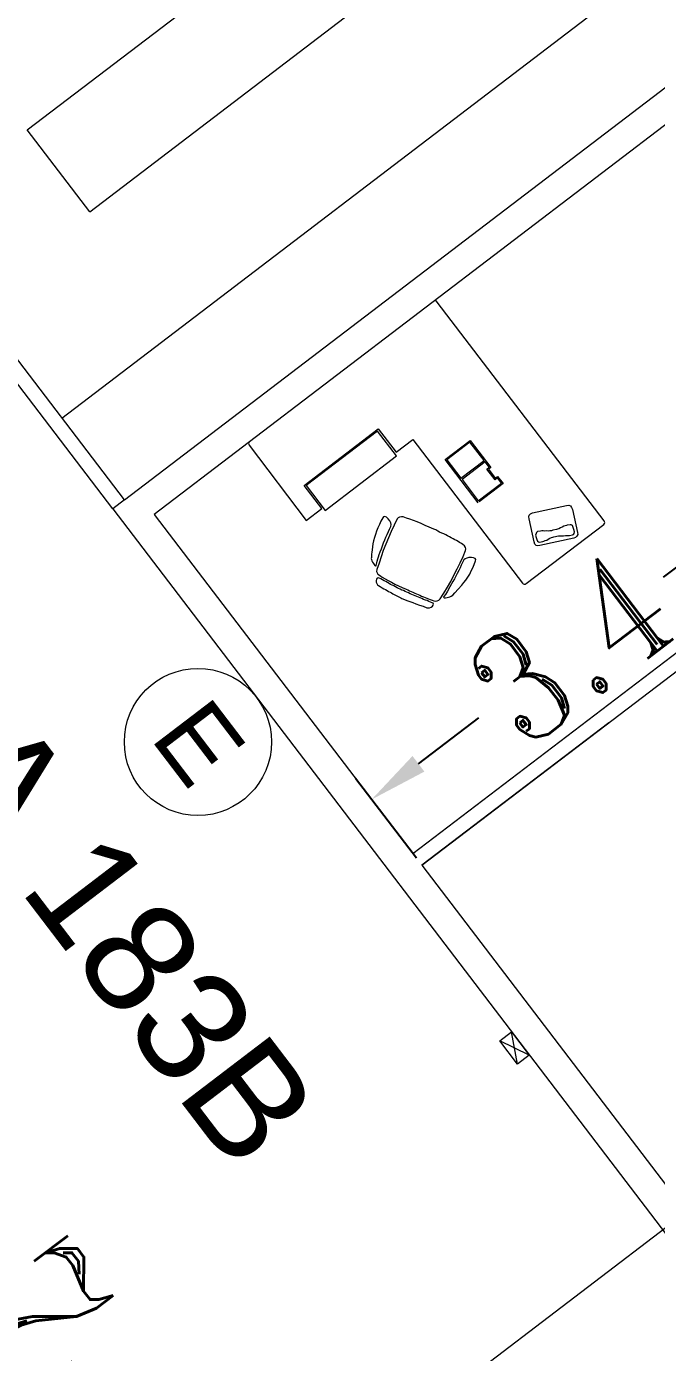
# Model space of a CAD drawing. Header units: metres. Extents: x 1384 to 1901, y 1501 to 2216.
# Drawn here: x 1471.63 to 1475.91, y 2115.07 to 2124.08 of the extents above; entities that cross this region are included whole.
import ezdxf

# ---------------------------------------------------------------- set-up
doc = ezdxf.new("R2010")
doc.units = ezdxf.units.M
doc.header["$LTSCALE"] = 0.05
doc.header["$PDMODE"] = 3
doc.linetypes.add('CONTINUA', pattern=[0])
for name, color, linetype, lineweight in [('BIEs', 1, 'CONTINUA', 15), ('Cotas Nave 2', 250, 'CONTINUA', 15), ('Extintores', 1, 'CONTINUA', 15), ('Linea de Corte', 250, 'CONTINUA', 15), ('mobiliario', 253, 'CONTINUA', 15), ('Pared Fuego', 81, 'CONTINUA', 15), ('Tabiques', 241, 'CONTINUA', 15)]:
    doc.layers.add(name, color=color, linetype=linetype, lineweight=lineweight)
doc.styles.add('ROMANT', font='ROMANT', dxfattribs={"width": 0.85})
doc.styles.get("Standard").update_dxf_attribs({"font": 'arial.ttf'})
doc.dimstyles.new('1-50-GENERAL', dxfattribs={"dimtxt": 0.38, "dimasz": 0.4, "dimexe": 0.18, "dimexo": 0.06, "dimgap": 0.09, "dimtad": 0, "dimdec": 1, "dimzin": 0, "dimdsep": 46, "dimtxsty": 'ROMANT', "dimcen": 0.09, "dimadec": 0, "dimazin": 0, "dimtfac": 1, "dimtdec": 1, "dimtix": 1, "dimtofl": 0, "dimtmove": 0, "dimatfit": 3, "dimfxl": 0, "dimtolj": 1, "dimtzin": 0, "dimarcsym": 0})

# ---------------------------------------------------------------- blocks, each defined once
blk = doc.blocks.new('*D258')
at = {"layer": 'Cotas Nave 2', "color": 0, "lineweight": -2, "transparency": 16777216}
for p, q in [((1452.4409, 2163.6844), (1458.0727, 2167.9789)), ((1458.1721, 2167.5516), (1479.2994, 2139.8456)), ((1502.3652, 2109.5977), (1481.0039, 2137.6104)), ((1496.6209, 2104.7143), (1502.7508, 2109.3887))]:
    blk.add_line(p, q, dxfattribs=at)
at = {"layer": 'Cotas Nave 2', "color": 0, "transparency": 16777216}
for points in [[(1458.2251, 2167.5921), (1458.1191, 2167.5112), (1457.9295, 2167.8697)], [(1502.4182, 2109.6381), (1502.3122, 2109.5573), (1502.6077, 2109.2796)]]:
    blk.add_solid(points, dxfattribs=at)
at = {"layer": 'Defpoints', "color": 0, "transparency": 16777216}
for p in [(1457.9295, 2167.8697), (1452.3932, 2163.648), (1496.5732, 2104.678)]:
    blk.add_point(p, dxfattribs=at)
at = {"layer": 'Cotas Nave 2', "color": 0, "transparency": 16777216, "insert": (1480.1517, 2138.728), "char_height": 1, "attachment_point": 5, "rotation": 307.32752, "style": 'ROMANT'}
blk.add_mtext('\\A1;73.7', dxfattribs=at)
blk = doc.blocks.new('*D280')
at = {"layer": 'Cotas Nave 2', "color": 0, "lineweight": -2, "transparency": 16777216}
for p, q in [((1451.6493, 2127.6147), (1442.9648, 2121.0908)), ((1443.349, 2120.8791), (1455.8204, 2104.2774)), ((1470.0045, 2085.396), (1457.533, 2101.9976)), ((1478.7852, 2091.4919), (1470.1008, 2084.968))]:
    blk.add_line(p, q, dxfattribs=at)
at = {"layer": 'Cotas Nave 2', "color": 0, "transparency": 16777216}
for points in [[(1443.4023, 2120.9191), (1443.2957, 2120.839), (1443.1087, 2121.1989)], [(1470.0578, 2085.436), (1469.9512, 2085.3559), (1470.2447, 2085.0761)]]:
    blk.add_solid(points, dxfattribs=at)
at = {"layer": 'Defpoints', "color": 0, "transparency": 16777216}
for p in [(1451.6972, 2127.6507), (1478.8332, 2091.528), (1470.2447, 2085.0761)]:
    blk.add_point(p, dxfattribs=at)
at = {"layer": 'Cotas Nave 2', "color": 0, "transparency": 16777216, "insert": (1456.6767, 2103.1375), "char_height": 1, "attachment_point": 5, "rotation": 306.91447, "style": 'ROMANT'}
blk.add_mtext('\\A1;45.2', dxfattribs=at)
blk = doc.blocks.new('*D281')
at = {"layer": 'Cotas Nave 2', "color": 0, "lineweight": -2, "transparency": 16777216}
for p, q in [((1429.0052, 2146.2119), (1424.0845, 2142.5154)), ((1424.4687, 2142.3037), (1445.4929, 2114.3168)), ((1468.2237, 2084.0582), (1447.1813, 2112.0693)), ((1473.2407, 2087.3268), (1468.32, 2083.6303))]:
    blk.add_line(p, q, dxfattribs=at)
at = {"layer": 'Cotas Nave 2', "color": 0, "transparency": 16777216}
for points in [[(1424.522, 2142.3438), (1424.4154, 2142.2637), (1424.2284, 2142.6235)], [(1468.277, 2084.0982), (1468.1704, 2084.0182), (1468.4639, 2083.7384)]]:
    blk.add_solid(points, dxfattribs=at)
at = {"layer": 'Defpoints', "color": 0, "transparency": 16777216}
for p in [(1429.0532, 2146.248), (1473.2887, 2087.3628), (1468.4639, 2083.7384)]:
    blk.add_point(p, dxfattribs=at)
at = {"layer": 'Cotas Nave 2', "color": 0, "transparency": 16777216, "insert": (1446.3371, 2113.193), "char_height": 1, "attachment_point": 5, "rotation": 306.91447, "style": 'ROMANT'}
blk.add_mtext('\\A1;73.6', dxfattribs=at)
blk = doc.blocks.new('*D301')
at = {"layer": 'Cotas Nave 2', "color": 0, "lineweight": -2, "transparency": 16777216}
for p, q in [((1476.9867, 2120.4974), (1476.5729, 2121.0401)), ((1476.364, 2120.6544), (1475.9541, 2120.3419)), ((1474.2906, 2119.0734), (1474.7005, 2119.386)), ((1474.2773, 2118.4313), (1473.8634, 2118.974))]:
    blk.add_line(p, q, dxfattribs=at)
at = {"layer": 'Cotas Nave 2', "color": 0, "transparency": 16777216}
for points in [[(1476.3235, 2120.7074), (1476.4044, 2120.6014), (1476.682, 2120.897)], [(1474.2502, 2119.1264), (1474.3311, 2119.0204), (1473.9726, 2118.8309)]]:
    blk.add_solid(points, dxfattribs=at)
at = {"layer": 'Defpoints', "color": 0, "transparency": 16777216}
for p in [(1477.0231, 2120.4497), (1473.9726, 2118.8309), (1474.3136, 2118.3836)]:
    blk.add_point(p, dxfattribs=at)
at = {"layer": 'Cotas Nave 2', "color": 0, "transparency": 16777216, "insert": (1475.3273, 2119.8639), "char_height": 0.75, "attachment_point": 5, "rotation": 37.32752, "style": 'ROMANT'}
blk.add_mtext('\\A1;3.4', dxfattribs=at)
blk = doc.blocks.new('*D305')
at = {"layer": 'Cotas Nave 2', "color": 0, "lineweight": -2, "transparency": 16777216}
for p, q in [((1466.2177, 2116.4626), (1470.5941, 2110.7235)), ((1465.6021, 2115.9932), (1469.9785, 2110.2541)), ((1470.803, 2111.1092), (1471.1211, 2111.3518)), ((1469.5512, 2110.1547), (1469.2332, 2109.9121))]:
    blk.add_line(p, q, dxfattribs=at)
at = {"layer": 'Cotas Nave 2', "color": 0, "transparency": 16777216}
for points in [[(1470.7626, 2111.1622), (1470.8435, 2111.0562), (1470.485, 2110.8667)], [(1469.5108, 2110.2077), (1469.5917, 2110.1016), (1469.8693, 2110.3972)]]:
    blk.add_solid(points, dxfattribs=at)
at = {"layer": 'Defpoints', "color": 0, "transparency": 16777216}
for p in [(1466.1814, 2116.5104), (1465.5657, 2116.0409), (1470.485, 2110.8667)]:
    blk.add_point(p, dxfattribs=at)
at = {"layer": 'Cotas Nave 2', "color": 0, "transparency": 16777216, "insert": (1471.7358, 2111.8205), "char_height": 0.75, "attachment_point": 5, "rotation": 37.32752, "style": 'ROMANT'}
blk.add_mtext('\\A1;0.8', dxfattribs=at)
blk = doc.blocks.new('*D307')
at = {"layer": 'Cotas Nave 2', "color": 0, "lineweight": -2, "transparency": 16777216}
for p, q in [((1469.8763, 2123.771), (1466.8083, 2121.4314)), ((1467.194, 2121.2225), (1470.2732, 2117.1845)), ((1475.0078, 2110.9756), (1471.9286, 2115.0136)), ((1478.1752, 2112.8879), (1475.1073, 2110.5484))]:
    blk.add_line(p, q, dxfattribs=at)
at = {"layer": 'Cotas Nave 2', "color": 0, "transparency": 16777216}
for points in [[(1467.247, 2121.2629), (1467.141, 2121.1821), (1466.9514, 2121.5406)], [(1475.0609, 2111.016), (1474.9548, 2110.9352), (1475.2504, 2110.6575)]]:
    blk.add_solid(points, dxfattribs=at)
at = {"layer": 'Defpoints', "color": 0, "transparency": 16777216}
for p in [(1469.924, 2123.8073), (1466.9514, 2121.5406), (1478.223, 2112.9243)]:
    blk.add_point(p, dxfattribs=at)
at = {"layer": 'Cotas Nave 2', "color": 0, "transparency": 16777216, "insert": (1471.1009, 2116.0991), "char_height": 1, "attachment_point": 5, "rotation": 307.32752, "style": 'ROMANT'}
blk.add_mtext('\\A1;13.7', dxfattribs=at)

msp = doc.modelspace()

# ---------------------------------------------------------------- linework, layer by layer
at = {"layer": 'BIEs'}
for p, q in [((1474.9644, 2117.0325), (1474.9227, 2117.2522)), ((1475.044, 2117.0931), (1474.8432, 2117.1915))]:
    msp.add_line(p, q, dxfattribs=at)
msp.add_lwpolyline([(1474.9644, 2117.0325), (1474.8432, 2117.1915), (1474.9227, 2117.2522), (1475.044, 2117.0931)], close=True, dxfattribs=at)
at = {"layer": 'Extintores'}
msp.add_circle((1472.792, 2119.2218), 0.5, dxfattribs=at)
msp.add_circle((1472.792, 2119.2218), 0.5, dxfattribs=at)
at = {"layer": 'Linea de Corte'}
msp.add_line((1486.2837, 2123.785), (1463.2468, 2106.2182), dxfattribs=at)
at = {"layer": 'mobiliario'}
for p, q in [((1471.6323, 2123.3813), (1478.3488, 2128.503)), ((1472.0567, 2122.8246), (1478.7685, 2127.9428)), ((1471.8679, 2121.4231), (1479.3681, 2127.1424)), ((1472.0567, 2122.8246), (1471.6323, 2123.3813)), ((1474.8653, 2120.977), (1474.7027, 2120.853))]:
    msp.add_line(p, q, dxfattribs=at)
at = {"layer": 'mobiliario', "linetype": 'Continuous'}
for p, q in [((1474.4078, 2122.2192), (1474.4014, 2122.2188)), ((1474.4125, 2122.216), (1474.4078, 2122.2192)), ((1474.4183, 2122.2113), (1474.4125, 2122.216)), ((1475.5521, 2120.7245), (1474.4183, 2122.2113)), ((1473.5141, 2120.9645), (1474.0178, 2121.3486)), ((1474.0133, 2121.3338), (1473.5281, 2120.9639)), ((1474.1417, 2121.1654), (1474.0133, 2121.3338)), ((1474.0178, 2121.3486), (1474.1401, 2121.1912)), ((1473.1385, 2121.2558), (1473.1364, 2121.2497)), ((1473.1364, 2121.2497), (1473.1383, 2121.2443)), ((1473.1383, 2121.2443), (1473.1412, 2121.2375)), ((1473.1432, 2121.2615), (1473.1385, 2121.2558)), ((1473.1412, 2121.2375), (1473.5282, 2120.727)), ((1474.1401, 2121.1912), (1474.2528, 2121.2772)), ((1474.2528, 2121.2772), (1474.9971, 2120.3012)), ((1474.4714, 2121.1415), (1474.6412, 2121.271)), ((1474.6409, 2121.2595), (1474.484, 2121.1398)), ((1474.7367, 2121.1339), (1474.6409, 2121.2595)), ((1474.6412, 2121.271), (1474.7815, 2121.0869)), ((1473.6566, 2120.7955), (1474.1417, 2121.1654)), ((1474.6955, 2120.8476), (1474.4714, 2121.1415)), ((1474.484, 2121.1398), (1474.5797, 2121.0143)), ((1474.5797, 2121.0143), (1474.7367, 2121.1339)), ((1474.7432, 2121.1254), (1474.5873, 2121.0043)), ((1474.7715, 2121.0883), (1474.7432, 2121.1254)), ((1474.7558, 2121.0763), (1474.7715, 2121.0883)), ((1474.8113, 2121.0035), (1474.7558, 2121.0763)), ((1474.7815, 2121.0869), (1474.7658, 2121.075)), ((1474.7658, 2121.075), (1474.8126, 2121.0136)), ((1474.8126, 2121.0136), (1474.8283, 2121.0256)), ((1474.8283, 2121.0256), (1474.8653, 2120.977)), ((1474.8283, 2121.0256), (1474.8283, 2121.0256)), ((1474.8283, 2121.0256), (1474.8283, 2121.0256)), ((1473.6338, 2120.8075), (1473.5141, 2120.9645)), ((1473.5281, 2120.9639), (1473.6566, 2120.7955)), ((1474.5873, 2121.0043), (1474.6972, 2120.8602)), ((1474.6972, 2120.8602), (1474.8542, 2120.9798)), ((1474.827, 2121.0155), (1474.8113, 2121.0035)), ((1474.8542, 2120.9798), (1474.827, 2121.0155)), ((1473.5282, 2120.727), (1473.6338, 2120.8075)), ((1474.0539, 2120.7509), (1474.0478, 2120.7441)), ((1474.0631, 2120.7536), (1474.0539, 2120.7509)), ((1474.074, 2120.7482), (1474.0631, 2120.7536)), ((1474.1626, 2120.7503), (1474.1529, 2120.7453)), ((1474.1744, 2120.7526), (1474.1626, 2120.7503)), ((1474.187, 2120.7509), (1474.1744, 2120.7526)), ((1474.209, 2120.7428), (1474.187, 2120.7509)), ((1475.0412, 2120.7524), (1475.044, 2120.7635)), ((1475.0431, 2120.738), (1475.0412, 2120.7524)), ((1475.044, 2120.7635), (1475.0529, 2120.7725)), ((1475.0529, 2120.7725), (1475.0664, 2120.7784)), ((1475.0664, 2120.7784), (1475.2972, 2120.828)), ((1475.2972, 2120.828), (1475.3116, 2120.8299)), ((1475.3116, 2120.8299), (1475.3238, 2120.8257)), ((1475.3238, 2120.8257), (1475.3314, 2120.8157)), ((1475.3314, 2120.8157), (1475.3373, 2120.8021)), ((1475.3373, 2120.8021), (1475.3711, 2120.6452)), ((1474.0157, 2120.6767), (1474.0061, 2120.6536)), ((1474.0252, 2120.6997), (1474.0157, 2120.6767)), ((1474.0358, 2120.7213), (1474.0252, 2120.6997)), ((1474.0478, 2120.7441), (1474.0358, 2120.7213)), ((1474.0855, 2120.739), (1474.074, 2120.7482)), ((1474.0964, 2120.7247), (1474.0855, 2120.739)), ((1474.0866, 2120.6518), (1474.0939, 2120.6687)), ((1474.0939, 2120.6687), (1474.1028, 2120.6867)), ((1474.1023, 2120.7111), (1474.0964, 2120.7247)), ((1474.1045, 2120.6993), (1474.1023, 2120.7111)), ((1474.1028, 2120.6867), (1474.1045, 2120.6993)), ((1474.1257, 2120.6951), (1474.1059, 2120.653)), ((1474.1469, 2120.7384), (1474.1257, 2120.6951)), ((1474.1529, 2120.7453), (1474.1469, 2120.7384)), ((1474.2323, 2120.7358), (1474.209, 2120.7428)), ((1474.2568, 2120.7274), (1474.2323, 2120.7358)), ((1474.2823, 2120.7176), (1474.2568, 2120.7274)), ((1474.309, 2120.7063), (1474.2823, 2120.7176)), ((1474.3367, 2120.6936), (1474.309, 2120.7063)), ((1474.3645, 2120.6809), (1474.3367, 2120.6936)), ((1474.3947, 2120.6679), (1474.3645, 2120.6809)), ((1474.4081, 2120.6622), (1474.3947, 2120.6679)), ((1474.4225, 2120.6552), (1474.4081, 2120.6622)), ((1475.0222, 2120.2978), (1475.5501, 2120.7004)), ((1475.077, 2120.5811), (1475.0431, 2120.738)), ((1475.2042, 2120.6599), (1475.1949, 2120.6574)), ((1475.2292, 2120.6655), (1475.2042, 2120.6599)), ((1475.236, 2120.6685), (1475.2292, 2120.6655)), ((1475.2453, 2120.6711), (1475.236, 2120.6685)), ((1475.255, 2120.6761), (1475.2453, 2120.6711)), ((1475.2671, 2120.6809), (1475.255, 2120.6761)), ((1475.2782, 2120.6871), (1475.2671, 2120.6809)), ((1475.2875, 2120.6897), (1475.2782, 2120.6871)), ((1475.2957, 2120.6937), (1475.2875, 2120.6897)), ((1475.3022, 2120.6941), (1475.2957, 2120.6937)), ((1475.322, 2120.6979), (1475.3022, 2120.6941)), ((1475.3022, 2120.6941), (1475.3022, 2120.6941)), ((1475.3295, 2120.6969), (1475.322, 2120.6979)), ((1475.3378, 2120.6919), (1475.3295, 2120.6969)), ((1475.3425, 2120.6798), (1475.3378, 2120.6919)), ((1475.347, 2120.6651), (1475.3425, 2120.6798)), ((1475.35, 2120.6493), (1475.347, 2120.6651)), ((1475.5501, 2120.7004), (1475.5548, 2120.7062)), ((1475.5551, 2120.7177), (1475.5521, 2120.7245)), ((1475.5548, 2120.7062), (1475.5569, 2120.7123)), ((1475.5569, 2120.7123), (1475.5551, 2120.7177)), ((1473.9859, 2120.5885), (1473.9817, 2120.5673)), ((1473.9914, 2120.6108), (1473.9859, 2120.5885)), ((1473.9981, 2120.6317), (1473.9914, 2120.6108)), ((1474.0061, 2120.6536), (1473.9981, 2120.6317)), ((1474.0465, 2120.5534), (1474.0531, 2120.5743)), ((1474.0531, 2120.5743), (1474.0622, 2120.5949)), ((1474.0622, 2120.5949), (1474.07, 2120.6143)), ((1474.0873, 2120.6094), (1474.0686, 2120.5659)), ((1474.07, 2120.6143), (1474.0789, 2120.6323)), ((1474.0789, 2120.6323), (1474.0866, 2120.6518)), ((1474.1059, 2120.653), (1474.0873, 2120.6094)), ((1474.4344, 2120.6484), (1474.4225, 2120.6552)), ((1474.4488, 2120.6414), (1474.4344, 2120.6484)), ((1474.4621, 2120.6358), (1474.4488, 2120.6414)), ((1474.4765, 2120.6287), (1474.4621, 2120.6358)), ((1474.4884, 2120.622), (1474.4765, 2120.6287)), ((1474.5017, 2120.6163), (1474.4884, 2120.622)), ((1474.5137, 2120.6096), (1474.5017, 2120.6163)), ((1474.5256, 2120.6029), (1474.5137, 2120.6096)), ((1474.5375, 2120.5961), (1474.5256, 2120.6029)), ((1474.5482, 2120.5909), (1474.5375, 2120.5961)), ((1474.5601, 2120.5841), (1474.5482, 2120.5909)), ((1474.5706, 2120.5763), (1474.5601, 2120.5841)), ((1474.5825, 2120.5696), (1474.5706, 2120.5763)), ((1474.5919, 2120.5632), (1474.5825, 2120.5696)), ((1475.0815, 2120.5664), (1475.077, 2120.5811)), ((1475.0898, 2120.6382), (1475.087, 2120.6271)), ((1475.087, 2120.6271), (1475.09, 2120.6113)), ((1475.0934, 2120.6454), (1475.0898, 2120.6382)), ((1475.09, 2120.6113), (1475.0945, 2120.5966)), ((1475.1005, 2120.6509), (1475.0934, 2120.6454)), ((1475.0945, 2120.5966), (1475.1007, 2120.5856)), ((1475.1202, 2120.6546), (1475.1005, 2120.6509)), ((1475.1007, 2120.5856), (1475.1064, 2120.581)), ((1475.1064, 2120.581), (1475.114, 2120.5799)), ((1475.114, 2120.5799), (1475.1244, 2120.5811)), ((1475.3467, 2120.6062), (1475.116, 2120.5566)), ((1475.1281, 2120.6561), (1475.1202, 2120.6546)), ((1475.1244, 2120.5811), (1475.1351, 2120.5847)), ((1475.1371, 2120.6562), (1475.1281, 2120.6561)), ((1475.1351, 2120.5847), (1475.143, 2120.5863)), ((1475.1496, 2120.6545), (1475.1371, 2120.6562)), ((1475.143, 2120.5863), (1475.1527, 2120.5914)), ((1475.1626, 2120.6553), (1475.1496, 2120.6545)), ((1475.1527, 2120.5914), (1475.162, 2120.5939)), ((1475.162, 2120.5939), (1475.173, 2120.6002)), ((1475.174, 2120.6551), (1475.1626, 2120.6553)), ((1475.173, 2120.6002), (1475.1841, 2120.6063)), ((1475.1845, 2120.6562), (1475.174, 2120.6551)), ((1475.1841, 2120.6063), (1475.1948, 2120.61)), ((1475.1949, 2120.6574), (1475.1845, 2120.6562)), ((1475.1948, 2120.61), (1475.2031, 2120.614)), ((1475.2031, 2120.614), (1475.211, 2120.6155)), ((1475.211, 2120.6155), (1475.2425, 2120.6215)), ((1475.2425, 2120.6215), (1475.249, 2120.6219)), ((1475.249, 2120.6219), (1475.2568, 2120.6234)), ((1475.2568, 2120.6234), (1475.2658, 2120.6235)), ((1475.2658, 2120.6235), (1475.2773, 2120.6232)), ((1475.2773, 2120.6232), (1475.2902, 2120.6241)), ((1475.2902, 2120.6241), (1475.3017, 2120.6238)), ((1475.3017, 2120.6238), (1475.3107, 2120.6238)), ((1475.3107, 2120.6238), (1475.3172, 2120.6243)), ((1475.3172, 2120.6243), (1475.3383, 2120.6291)), ((1475.3383, 2120.6291), (1475.3451, 2120.632)), ((1475.3451, 2120.632), (1475.3486, 2120.6392)), ((1475.3589, 2120.6109), (1475.3467, 2120.6062)), ((1475.3486, 2120.6392), (1475.35, 2120.6493)), ((1475.3677, 2120.62), (1475.3589, 2120.6109)), ((1475.3731, 2120.6308), (1475.3677, 2120.62)), ((1475.3711, 2120.6452), (1475.3711, 2120.6452)), ((1475.3711, 2120.6452), (1475.3731, 2120.6308)), ((1473.9723, 2120.4969), (1473.9705, 2120.4843)), ((1473.9705, 2120.4843), (1473.9706, 2120.4753)), ((1473.9743, 2120.512), (1473.9723, 2120.4969)), ((1473.9763, 2120.527), (1473.9743, 2120.512)), ((1473.979, 2120.5472), (1473.9763, 2120.527)), ((1473.9817, 2120.5673), (1473.979, 2120.5472)), ((1474.0141, 2120.4656), (1474.0187, 2120.4804)), ((1474.0187, 2120.4804), (1474.0247, 2120.4962)), ((1474.0366, 2120.4805), (1474.023, 2120.4362)), ((1474.0247, 2120.4962), (1474.031, 2120.5146)), ((1474.031, 2120.5146), (1474.0387, 2120.534)), ((1474.0514, 2120.5234), (1474.0366, 2120.4805)), ((1474.0387, 2120.534), (1474.0465, 2120.5534)), ((1474.0686, 2120.5659), (1474.0514, 2120.5234)), ((1474.5739, 2120.4389), (1474.5936, 2120.481)), ((1474.6035, 2120.5539), (1474.5919, 2120.5632)), ((1474.5936, 2120.481), (1474.6109, 2120.5235)), ((1474.6111, 2120.544), (1474.6035, 2120.5539)), ((1474.6109, 2120.5235), (1474.6123, 2120.5336)), ((1474.6123, 2120.5336), (1474.6111, 2120.544)), ((1475.0905, 2120.5575), (1475.0815, 2120.5664)), ((1475.1016, 2120.5547), (1475.0905, 2120.5575)), ((1475.116, 2120.5566), (1475.1016, 2120.5547)), ((1473.9706, 2120.4753), (1473.9696, 2120.4678)), ((1473.9696, 2120.4678), (1473.9715, 2120.4624)), ((1473.9715, 2120.4624), (1473.974, 2120.4531)), ((1473.974, 2120.4531), (1473.9791, 2120.4434)), ((1473.9791, 2120.4434), (1473.9842, 2120.4338)), ((1473.9842, 2120.4338), (1473.9897, 2120.4267)), ((1473.9897, 2120.4267), (1473.994, 2120.421)), ((1473.994, 2120.421), (1473.9987, 2120.4177)), ((1473.9987, 2120.4177), (1474.0026, 2120.4185)), ((1474.0026, 2120.4185), (1474.003, 2120.421)), ((1474.003, 2120.421), (1474.0054, 2120.4297)), ((1474.0054, 2120.4297), (1474.0068, 2120.4397)), ((1474.0082, 2120.3935), (1474.0065, 2120.3809)), ((1474.0068, 2120.4397), (1474.0096, 2120.4509)), ((1474.023, 2120.4362), (1474.0082, 2120.3935)), ((1474.0096, 2120.4509), (1474.0141, 2120.4656)), ((1474.5319, 2120.3549), (1474.553, 2120.3981)), ((1474.553, 2120.3981), (1474.5739, 2120.4389)), ((1474.5731, 2120.4044), (1474.5643, 2120.3864)), ((1474.5819, 2120.4224), (1474.5731, 2120.4044)), ((1474.5907, 2120.4405), (1474.5819, 2120.4224)), ((1474.5995, 2120.4585), (1474.5907, 2120.4405)), ((1474.6071, 2120.4664), (1474.5995, 2120.4585)), ((1474.6192, 2120.4712), (1474.6071, 2120.4664)), ((1474.6324, 2120.4745), (1474.6192, 2120.4712)), ((1474.6504, 2120.4746), (1474.6324, 2120.4745)), ((1474.6497, 2120.3838), (1474.6603, 2120.4055)), ((1474.6655, 2120.4726), (1474.6504, 2120.4746)), ((1474.6603, 2120.4055), (1474.6698, 2120.4285)), ((1474.6763, 2120.4673), (1474.6655, 2120.4726)), ((1474.6698, 2120.4285), (1474.6782, 2120.453)), ((1474.6806, 2120.4616), (1474.6763, 2120.4673)), ((1474.6782, 2120.453), (1474.6806, 2120.4616)), ((1474.0035, 2120.3198), (1474.0032, 2120.3083)), ((1474.0032, 2120.3083), (1474.0083, 2120.2987)), ((1474.0059, 2120.3284), (1474.0035, 2120.3198)), ((1474.0105, 2120.3343), (1474.0059, 2120.3284)), ((1474.0065, 2120.3809), (1474.0091, 2120.3716)), ((1474.0091, 2120.3716), (1474.0157, 2120.363)), ((1474.0159, 2120.3361), (1474.0105, 2120.3343)), ((1474.0157, 2120.363), (1474.0262, 2120.3552)), ((1474.0234, 2120.335), (1474.0159, 2120.3361)), ((1474.0342, 2120.3298), (1474.0234, 2120.335)), ((1474.0262, 2120.3552), (1474.0449, 2120.3424)), ((1474.0461, 2120.3231), (1474.0342, 2120.3298)), ((1474.0449, 2120.3424), (1474.0651, 2120.3307)), ((1474.0569, 2120.3177), (1474.0461, 2120.3231)), ((1474.0688, 2120.311), (1474.0569, 2120.3177)), ((1474.0651, 2120.3307), (1474.0852, 2120.3191)), ((1474.0797, 2120.3057), (1474.0688, 2120.311)), ((1474.0916, 2120.299), (1474.0797, 2120.3057)), ((1474.0852, 2120.3191), (1474.108, 2120.307)), ((1474.108, 2120.307), (1474.1307, 2120.295)), ((1474.4876, 2120.2738), (1474.5096, 2120.3131)), ((1474.5246, 2120.3111), (1474.5045, 2120.2754)), ((1474.5096, 2120.3131), (1474.5319, 2120.3549)), ((1474.5349, 2120.3302), (1474.5246, 2120.3111)), ((1474.5452, 2120.3493), (1474.5349, 2120.3302)), ((1474.554, 2120.3673), (1474.5452, 2120.3493)), ((1474.5643, 2120.3864), (1474.554, 2120.3673)), ((1474.5855, 2120.2875), (1474.5993, 2120.3049)), ((1474.5993, 2120.3049), (1474.6132, 2120.3222)), ((1474.6132, 2120.3222), (1474.626, 2120.341)), ((1474.626, 2120.341), (1474.6391, 2120.3622)), ((1474.6391, 2120.3622), (1474.6497, 2120.3838)), ((1474.9971, 2120.3012), (1475.0028, 2120.2966)), ((1474.0083, 2120.2987), (1474.0123, 2120.2904)), ((1474.0123, 2120.2904), (1474.0192, 2120.2844)), ((1474.0192, 2120.2844), (1474.031, 2120.2777)), ((1474.031, 2120.2777), (1474.044, 2120.2695)), ((1474.044, 2120.2695), (1474.0559, 2120.2628)), ((1474.0559, 2120.2628), (1474.0668, 2120.2575)), ((1474.0668, 2120.2575), (1474.0787, 2120.2508)), ((1474.0787, 2120.2508), (1474.088, 2120.2445)), ((1474.088, 2120.2445), (1474.0989, 2120.2391)), ((1474.1009, 2120.2927), (1474.0916, 2120.299)), ((1474.0989, 2120.2391), (1474.1072, 2120.2342)), ((1474.1117, 2120.2873), (1474.1009, 2120.2927)), ((1474.1072, 2120.2342), (1474.1154, 2120.2292)), ((1474.1225, 2120.282), (1474.1117, 2120.2873)), ((1474.1154, 2120.2292), (1474.1262, 2120.2239)), ((1474.1344, 2120.2753), (1474.1225, 2120.282)), ((1474.1262, 2120.2239), (1474.1346, 2120.2189)), ((1474.1307, 2120.295), (1474.1559, 2120.2826)), ((1474.1453, 2120.27), (1474.1344, 2120.2753)), ((1474.1346, 2120.2189), (1474.1443, 2120.2151)), ((1474.1443, 2120.2151), (1474.1526, 2120.2101)), ((1474.1561, 2120.2647), (1474.1453, 2120.27)), ((1474.1526, 2120.2101), (1474.1623, 2120.2062)), ((1474.1559, 2120.2826), (1474.18, 2120.2717)), ((1474.1669, 2120.2594), (1474.1561, 2120.2647)), ((1474.1777, 2120.2541), (1474.1669, 2120.2594)), ((1474.1899, 2120.2499), (1474.1777, 2120.2541)), ((1474.18, 2120.2717), (1474.2067, 2120.2604)), ((1474.2007, 2120.2446), (1474.1899, 2120.2499)), ((1474.2115, 2120.2393), (1474.2007, 2120.2446)), ((1474.2067, 2120.2604), (1474.2067, 2120.2604)), ((1474.2067, 2120.2604), (1474.2175, 2120.2552)), ((1474.2224, 2120.234), (1474.2115, 2120.2393)), ((1474.2175, 2120.2552), (1474.2294, 2120.2484)), ((1474.2332, 2120.2287), (1474.2224, 2120.234)), ((1474.2294, 2120.2484), (1474.2416, 2120.2442)), ((1474.2454, 2120.2245), (1474.2332, 2120.2287)), ((1474.2416, 2120.2442), (1474.2525, 2120.2389)), ((1474.2562, 2120.2192), (1474.2454, 2120.2245)), ((1474.2525, 2120.2389), (1474.2658, 2120.2333)), ((1474.2684, 2120.215), (1474.2562, 2120.2192)), ((1474.2658, 2120.2333), (1474.2766, 2120.228)), ((1474.2793, 2120.2097), (1474.2684, 2120.215)), ((1474.2766, 2120.228), (1474.2888, 2120.2238)), ((1474.2915, 2120.2055), (1474.2793, 2120.2097)), ((1474.2888, 2120.2238), (1474.2996, 2120.2185)), ((1474.2996, 2120.2185), (1474.3105, 2120.2132)), ((1474.3105, 2120.2132), (1474.3238, 2120.2075)), ((1474.4384, 2120.1934), (1474.4628, 2120.2323)), ((1474.4623, 2120.2093), (1474.4605, 2120.2058)), ((1474.4733, 2120.2245), (1474.4623, 2120.2093)), ((1474.4623, 2120.2093), (1474.4623, 2120.2093)), ((1474.4628, 2120.2323), (1474.4876, 2120.2738)), ((1474.4878, 2120.2469), (1474.4733, 2120.2245)), ((1474.5045, 2120.2754), (1474.4878, 2120.2469)), ((1474.5043, 2120.2075), (1474.514, 2120.2127)), ((1474.514, 2120.2127), (1474.5239, 2120.2203)), ((1474.5239, 2120.2203), (1474.5388, 2120.2362)), ((1474.5388, 2120.2362), (1474.5599, 2120.2589)), ((1474.5599, 2120.2589), (1474.5855, 2120.2875)), ((1475.0028, 2120.2966), (1475.009, 2120.2945)), ((1475.009, 2120.2945), (1475.0154, 2120.2949)), ((1475.0154, 2120.2949), (1475.0222, 2120.2978)), ((1474.1623, 2120.2062), (1474.1706, 2120.2013)), ((1474.1706, 2120.2013), (1474.1788, 2120.1963)), ((1474.1788, 2120.1963), (1474.1788, 2120.1963)), ((1474.1788, 2120.1963), (1474.1947, 2120.1903)), ((1474.1947, 2120.1903), (1474.2117, 2120.183)), ((1474.2117, 2120.183), (1474.2311, 2120.1752)), ((1474.2311, 2120.1752), (1474.252, 2120.1686)), ((1474.252, 2120.1686), (1474.2739, 2120.1605)), ((1474.2739, 2120.1605), (1474.2984, 2120.1521)), ((1474.3023, 2120.2002), (1474.2915, 2120.2055)), ((1474.2984, 2120.1521), (1474.3228, 2120.1436)), ((1474.3145, 2120.196), (1474.3023, 2120.2002)), ((1474.3253, 2120.1907), (1474.3145, 2120.196)), ((1474.3228, 2120.1436), (1474.3484, 2120.1338)), ((1474.3238, 2120.2075), (1474.336, 2120.2033)), ((1474.3376, 2120.1864), (1474.3253, 2120.1907)), ((1474.336, 2120.2033), (1474.3468, 2120.198)), ((1474.3498, 2120.1823), (1474.3376, 2120.1864)), ((1474.3468, 2120.198), (1474.3591, 2120.1938)), ((1474.3484, 2120.1338), (1474.3584, 2120.1324)), ((1474.3606, 2120.177), (1474.3498, 2120.1823)), ((1474.3584, 2120.1324), (1474.3664, 2120.1339)), ((1474.3591, 2120.1938), (1474.3713, 2120.1896)), ((1474.3728, 2120.1727), (1474.3606, 2120.177)), ((1474.3664, 2120.1339), (1474.3771, 2120.1376)), ((1474.3713, 2120.1896), (1474.3835, 2120.1854)), ((1474.3837, 2120.1675), (1474.3728, 2120.1727)), ((1474.3771, 2120.1376), (1474.3857, 2120.1441)), ((1474.3835, 2120.1854), (1474.3958, 2120.1812)), ((1474.3908, 2120.1639), (1474.3837, 2120.1675)), ((1474.3857, 2120.1441), (1474.3917, 2120.151)), ((1474.3927, 2120.1586), (1474.3908, 2120.1639)), ((1474.3917, 2120.151), (1474.3927, 2120.1586)), ((1474.3958, 2120.1812), (1474.4084, 2120.1795)), ((1474.4084, 2120.1795), (1474.4188, 2120.1807)), ((1474.4188, 2120.1807), (1474.4295, 2120.1843)), ((1474.4295, 2120.1843), (1474.4384, 2120.1934)), ((1474.4605, 2120.2058), (1474.4627, 2120.2029)), ((1474.4627, 2120.2029), (1474.4663, 2120.2011)), ((1474.4663, 2120.2011), (1474.4753, 2120.2012)), ((1474.4753, 2120.2012), (1474.4857, 2120.2024)), ((1474.4857, 2120.2024), (1474.495, 2120.2049)), ((1474.495, 2120.2049), (1474.5043, 2120.2075))]:
    msp.add_line(p, q, dxfattribs=at)
at = {"layer": 'Pared Fuego'}
for p, q in [((1472.2924, 2120.8665), (1479.7879, 2126.5822)), ((1476.0957, 2123.513), (1472.4956, 2120.7677)), ((1472.2128, 2120.8058), (1478.223, 2112.9243)), ((1472.4956, 2120.7677), (1474.253, 2118.4631)), ((1474.3136, 2118.3836), (1478.5054, 2112.8866))]:
    msp.add_line(p, q, dxfattribs=at)
at = {"layer": 'Tabiques'}
for p, q in [((1472.2924, 2120.8665), (1470.0141, 2123.8541)), ((1472.2128, 2120.8058), (1469.924, 2123.8073)), ((1472.2924, 2120.8665), (1472.2128, 2120.8058)), ((1474.253, 2118.4631), (1476.9386, 2120.511)), ((1474.3136, 2118.3836), (1477.0231, 2120.4497)), ((1475.5846, 2119.3527), (1474.3136, 2118.3836))]:
    msp.add_line(p, q, dxfattribs=at)

# ---------------------------------------------------------------- texts
at = {"layer": 'Extintores', "attachment_point": 1, "rotation": 307.32752}
for s, width, heights, insert, char_height in [('21A 183B', 6.206902, [2.0194], (1470.8607, 2120.3915), 0.75), ('E', 1.114426, [0], (1472.8577, 2119.5533), 0.5)]:
    msp.add_mtext_dynamic_manual_height_columns(s, width=width, gutter_width=0.0125, heights=heights, dxfattribs=dict(at, insert=insert, char_height=char_height))

# ---------------------------------------------------------------- dimensions: what is measured, and where the dimension line sits
at = {"layer": 'Cotas Nave 2'}
for base, p1, p2, angle, override, picture, middle, dimtype in [((1457.9295, 2167.8697), (1496.5732, 2104.678), (1452.3932, 2163.648), 307.32752, {"dimtxt": 1}, '*D258', (1480.1517, 2138.728), 160), ((1468.4639, 2083.7384), (1429.0532, 2146.248), (1473.2887, 2087.3628), 306.91447, {"dimtxt": 1}, '*D281', (1446.3371, 2113.193), 161), ((1466.9514, 2121.5406), (1478.223, 2112.9243), (1469.924, 2123.8073), 307.32752, {"dimtxt": 1}, '*D307', (1471.1009, 2116.0991), 160), ((1473.9726, 2118.8309), (1477.0231, 2120.4497), (1474.3136, 2118.3836), 37.32752, {"dimtxt": 0.75}, '*D301', (1475.3273, 2119.8639), 160), ((1470.485, 2110.8667), (1465.5657, 2116.0409), (1466.1814, 2116.5104), 37.32752, {"dimtxt": 0.75}, '*D305', (1471.7358, 2111.8205), 160)]:
    dim = msp.add_linear_dim(base=base, p1=p1, p2=p2, angle=angle, dimstyle='1-50-GENERAL', override=override, dxfattribs=at)
    dim.commit()
    dim.dimension.update_dxf_attribs({"geometry": picture, "text_midpoint": middle, "dimtype": dimtype})
dim = msp.add_aligned_dim(p1=(1451.6972, 2127.6507), p2=(1478.8332, 2091.528), distance=-10.7419, dimstyle='1-50-GENERAL', override={"dimtxt": 1}, dxfattribs=at)
dim.commit()
dim.dimension.update_dxf_attribs({"geometry": '*D280', "text_midpoint": (1456.6767, 2103.1375)})

doc.saveas('drawing.dxf')
